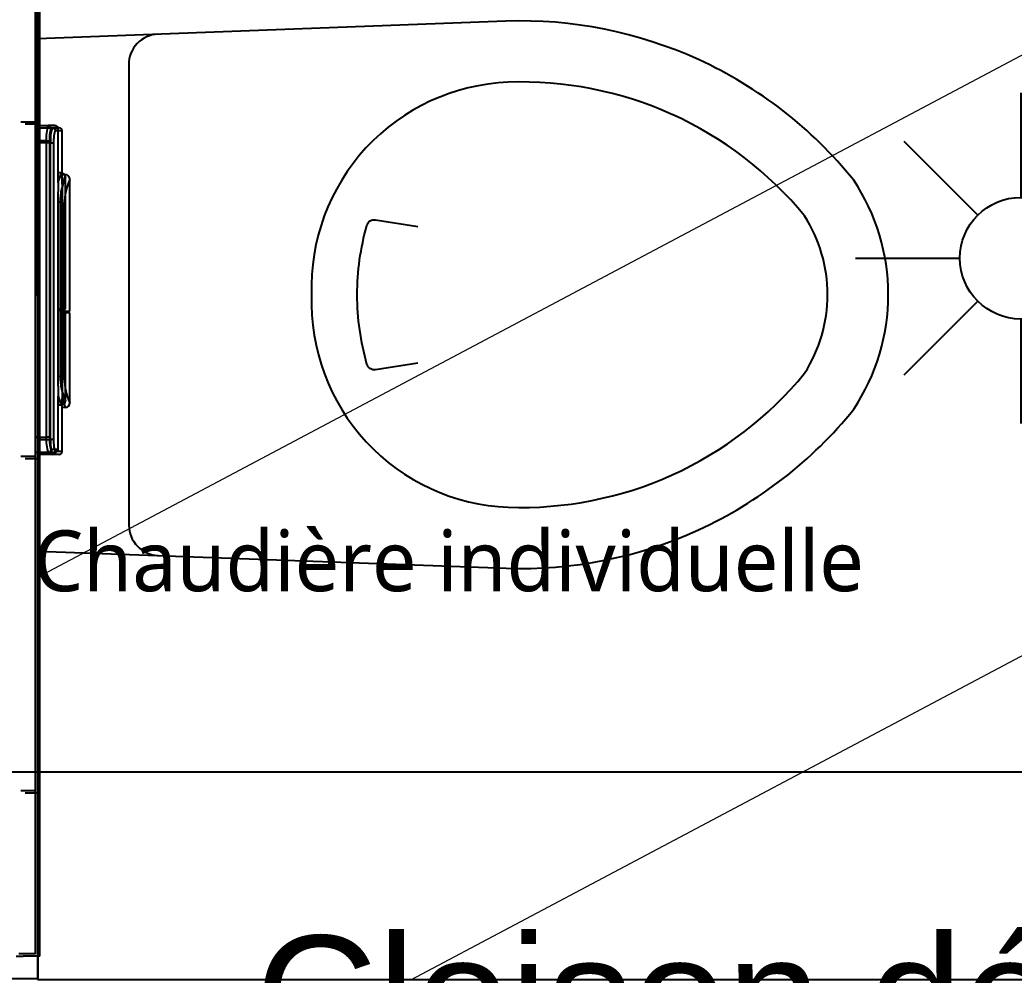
# Model space of a CAD drawing. Header units: millimetres. Extents: x 522027 to 600964, y -380282 to -298602.
# Drawn here: x 584114 to 584769, y -345127 to -344499 of the extents above; entities that cross this region are included whole.
import ezdxf

# ---------------------------------------------------------------- set-up
doc = ezdxf.new("R2010")
doc.units = ezdxf.units.MM
doc.set_wipeout_variables(frame=1)
doc.layers.add('faux plafond', color=9, linetype='Continuous', lineweight=15)
doc.layers.add('prlm-ELEC-CFO', color=1, linetype='Continuous', lineweight=25)
doc.layers.add('prlm-CHAUFF', color=4, linetype='Continuous')
doc.layers.add('prlm-MOD', color=64, linetype='Continuous')
doc.styles.add('Arial', font='arial.ttf')
doc.styles.add('prlm-chauff', font='trebucbi.ttf', dxfattribs={"height": 18})

# ---------------------------------------------------------------- blocks, each defined once
blk = doc.blocks.new('MTI900_Alu_390')
at = {"layer": 'prlm-MOD', "color": 1, "linetype": 'Continuous'}
for p, q in [((-4.375, -3.747), (-4.375, -3.792)), ((-4.375, -3.902), (-4.375, -3.792)), ((-4.375, -3.902), (4.375, -3.902)), ((-1.075, -3.9853), (-1.075, -3.902)), ((-0.975, -3.902), (-0.975, -3.973)), ((0.975, -3.973), (0.975, -3.902)), ((1.075, -3.902), (1.075, -3.9853)), ((-1.075, -4.03), (-1.075, -3.9853)), ((-0.975, -3.973), (0.975, -3.973)), ((-0.975, -3.9928), (-0.975, -3.973)), ((0.975, -3.973), (0.975, -3.9928)), ((1.075, -4.03), (1.075, -3.9853)), ((-1.055, -4.05), (-1.055, -4.0051)), ((-1.055, -4.05), (-0.706, -4.05)), ((0.975, -3.9928), (-0.975, -3.9928)), ((-0.765, -4.07), (-0.765, -4.05)), ((0.576, -4.0497), (-0.576, -4.0497)), ((-0.574, -4.0497), (-0.574, -4.0634)), ((-0.1416, -4.0634), (-0.1416, -4.0497)), ((-0.1307, -4.0497), (-0.1307, -4.0634)), ((0.574, -4.0497), (0.574, -4.0634)), ((0.7037, -4.05), (1.055, -4.05)), ((0.765, -4.07), (0.765, -4.05)), ((1.055, -4.05), (1.055, -4.0051)), ((-0.735, -4.1), (-0.735, -4.1)), ((-0.735, -4.1), (-0.1416, -4.1)), ((-0.1416, -4.0634), (-0.574, -4.0634)), ((-0.1416, -4.1), (-0.1416, -4.0634)), ((0.574, -4.0634), (-0.1307, -4.0634)), ((-0.1307, -4.0634), (-0.1307, -4.1)), ((-0.1307, -4.1), (0.735, -4.1)), ((0.735, -4.1), (0.735, -4.1))]:
    blk.add_line(p, q, dxfattribs=at)
at = {"layer": 'prlm-MOD', "color": 1, "ltscale": 50}
for points in [[(-3.3, -3.8058), (-3.3, -3.902)], [(-1.1, -3.8058), (-1.1, -3.902)], [(1.1, -3.8058), (1.1, -3.902)]]:
    blk.add_lwpolyline(points, dxfattribs=at)
at = {"layer": 'prlm-MOD', "color": 1, "linetype": 'Continuous'}
for centre, radius, start, end in [((-0.9965, -4.212), 0.2399, 84.86995, 109.10907), ((0.9987, -4.1937), 0.2219, 69.89148, 96.1295), ((-1.055, -4.03), 0.02, 180, 270), ((-0.5689, -4.6164), 0.5805, 102.58374, 109.74123), ((0.5693, -4.6145), 0.5786, 70.22595, 77.40425), ((1.055, -4.03), 0.02, 270, 0), ((-0.735, -4.07), 0.03, 180, 270), ((-0.5689, -4.4578), 0.3944, 90.7355, 114.8981), ((0.5685, -4.4598), 0.3964, 65.16337, 89.20304), ((0.735, -4.07), 0.03, 270, 0)]:
    blk.add_arc(centre, radius, start, end, dxfattribs=at)
for centre, major_axis, start_param, end_param in [((-1.055, -3.9853), (0.02, 0), 3.141593, 4.712389), ((1.055, -3.9853), (-0.02, 0), 1.570796, 3.141593)]:
    blk.add_ellipse(centre, major_axis=major_axis, ratio=0.989815, start_param=start_param, end_param=end_param, dxfattribs=at)
for points, knots in [([(-0.975, -3.9928), (-0.9803, -3.9928), (-0.9856, -3.9929), (-0.996, -3.9932), (-1.0011, -3.9934), (-1.0083, -3.9939), (-1.0107, -3.9941), (-1.0153, -3.9945), (-1.0176, -3.9947), (-1.0241, -3.9955), (-1.0281, -3.996), (-1.0355, -3.9972), (-1.0388, -3.9978), (-1.0446, -3.9991), (-1.047, -3.9998), (-1.05, -4.0009), (-1.0509, -4.0013), (-1.0524, -4.0021), (-1.053, -4.0024), (-1.0545, -4.0036), (-1.055, -4.0043), (-1.055, -4.0051)], [0, 0, 0, 0, 0.125, 0.125, 0.25, 0.25, 0.3125, 0.3125, 0.375, 0.375, 0.5, 0.5, 0.625, 0.625, 0.75, 0.75, 0.8125, 0.8125, 0.875, 0.875, 1, 1, 1, 1]), ([(-0.576, -4.0497), (-0.5891, -4.0497), (-0.6021, -4.0497), (-0.6211, -4.0498), (-0.6274, -4.0498), (-0.6399, -4.0498), (-0.6461, -4.0498), (-0.6642, -4.0499), (-0.6756, -4.0499), (-0.6918, -4.05), (-0.6971, -4.05), (-0.7038, -4.05), (-0.7053, -4.05), (-0.7068, -4.05)], [0, 0, 0, 0, 0.125, 0.125, 0.1875, 0.1875, 0.25, 0.25, 0.375, 0.375, 0.4375, 0.4375, 0.4568651, 0.4568651, 0.4568651, 0.4568651]), ([(0.7055, -4.05), (0.6995, -4.05), (0.6933, -4.05), (0.6813, -4.05), (0.6756, -4.0499), (0.6642, -4.0499), (0.6524, -4.0499), (0.6402, -4.0498), (0.6278, -4.0498), (0.6214, -4.0498), (0.6021, -4.0497), (0.5891, -4.0497), (0.576, -4.0497)], [0.5494968, 0.5494968, 0.5494968, 0.5494968, 0.625, 0.625, 0.6875, 0.6875, 0.75, 0.8125, 0.8125, 0.875, 0.875, 1, 1, 1, 1]), ([(1.055, -4.0051), (1.055, -4.0043), (1.0545, -4.0036), (1.053, -4.0024), (1.0523, -4.002), (1.0508, -4.0013), (1.0491, -4.0006), (1.0469, -3.9998), (1.0444, -3.9991), (1.0431, -3.9988), (1.0387, -3.9978), (1.0354, -3.9971), (1.0299, -3.9963), (1.028, -3.996), (1.0239, -3.9955), (1.0218, -3.9952), (1.0153, -3.9945), (1.0107, -3.9941), (1.0034, -3.9936), (1.0009, -3.9935), (0.9958, -3.9932), (0.9933, -3.9931), (0.9856, -3.9929), (0.9803, -3.9928), (0.975, -3.9928)], [0, 0, 0, 0, 0.125, 0.125, 0.1875, 0.1875, 0.25, 0.3125, 0.3125, 0.375, 0.375, 0.5, 0.5, 0.5625, 0.5625, 0.625, 0.625, 0.75, 0.75, 0.8125, 0.8125, 0.875, 0.875, 1, 1, 1, 1])]:
    blk.add_open_spline(points, degree=3, knots=knots, dxfattribs=at)
blk = doc.blocks.new('xi.SPOT')
at = {"color": 0, "lineweight": 5}
blk.add_wipeout([(-4, 0), (-2.828, -2.828), (0, -4), (2.828, -2.828), (4, 0), (2.828, 2.828), (0, 4), (-2.828, 2.828)], dxfattribs=at).dxf.layer = 'prlm-ELEC-CFO'
at = {"layer": 'prlm-ELEC-CFO', "color": 0, "linetype": 'ByBlock', "lineweight": -2, "flags": 128}
for points in [[(0, 10.878), (0, 4)], [(-7.692, 7.692), (-2.828, 2.828)], [(7.692, 7.692), (2.828, 2.828)], [(-10.878, 0), (-4, 0)], [(4, 0), (10.878, 0)], [(-2.828, -2.828), (-7.692, -7.692)], [(2.828, -2.828), (7.692, -7.692)], [(0, -4), (0, -10.878)]]:
    blk.add_lwpolyline(points, dxfattribs=at)
at = {"layer": 'prlm-ELEC-CFO', "color": 0, "linetype": 'ByBlock', "lineweight": -2}
blk.add_circle((0, 0), 4, dxfattribs=at)

msp = doc.modelspace()

# ---------------------------------------------------------------- hatches: boundary and pattern name
at = {"layer": 'faux plafond'}
h = msp.add_hatch(dxfattribs=at)
h.set_pattern_fill('BA 13', color=256, scale=10, angle=-10.7236, style=0, pattern_type=2)
h.set_pattern_definition([(207.93621, (505019.33, 142779.7), (-142.2261, 319.79952), [])])
h.paths.add_polyline_path([(585456.2, -345130.58), (584126.04, -345130.52), (584125.42, -344230.58), (587117.2, -344229.07), (587117.2, -345045.59), (587445.78, -345045.59), (587445.73, -345719.17), (586768.39, -345719.17), (586768.19, -347550.52), (585456.2, -347550.52)])

# ---------------------------------------------------------------- linework, layer by layer
at = {"flags": 128}
msp.add_lwpolyline([(584125.73, -344229.92), (584125.73, -345129.92), (584095.73, -345129.92), (584095.73, -344229.92)], close=True, dxfattribs=at)
at = {"ltscale": 50.8, "flags": 128}
msp.add_lwpolyline([(585456.2, -345130.58), (584126.04, -345130.52), (584125.42, -344230.58), (587117.2, -344229.07), (587117.2, -345045.59), (587445.78, -345045.59), (587445.73, -345719.17), (586768.39, -345719.17), (586768.19, -347550.52), (585456.2, -347550.52)], close=True, dxfattribs=at)
at = {"flags": 128}
for points in [[(584125.66, -344511.37), (584125.8, -344848.47), (584434.11, -344859.74, 0.116334), (584560.9, -344834.39, 0.116144), (584662.97, -344755.15, 0.147727), (584685.73, -344679.64, 0.147725), (584662.95, -344604.32), (584662.9, -344604.25, 0.11673), (584560.77, -344525.09, 0.115952), (584433.96, -344499.74)], [(584306.13, -344679.8), (584306.13, -344679.94, 0.197992), (584341.97, -344776.48, 0.198081), (584435.59, -344819.64, 0.114919), (584543.38, -344798.3), (584543.45, -344798.27, 0.115526), (584630.66, -344731.46, 0.142778), (584645.73, -344679.66, 0.142778), (584630.61, -344627.86, 0.114832), (584543.46, -344561.18), (584543.28, -344561.1, 0.115368), (584435.48, -344539.94, 0.198081), (584341.89, -344583.18, 0.198023), (584306.13, -344679.8)]]:
    msp.add_lwpolyline(points, format="xyb", close=True, dxfattribs=at)
for points in [[(584204.96, -344508.34), (584204.92, -344508.34, 0.193855), (584191.27, -344514.44), (584191.17, -344514.54, 0.192143), (584185.67, -344528.35), (584185.8, -344831.35), (584185.8, -344831.38, 0.194357), (584191.4, -344845.24, 0.193855), (584205.06, -344851.34), (584205.11, -344851.34)], [(584376.05, -344724.77), (584348.15, -344729.18, -0.192032), (584344.67, -344728.39), (584344.65, -344728.38), (584344.64, -344728.37, -0.187463), (584342.55, -344725.58, -0.069687), (584336.13, -344679.89), (584336.13, -344679.78, -0.069688), (584342.51, -344634.08, -0.17618), (584344.55, -344631.22), (584344.61, -344631.18, -0.18073), (584348.08, -344630.47), (584348.11, -344630.48), (584376.02, -344634.77)]]:
    msp.add_lwpolyline(points, format="xyb", dxfattribs=at)
at = {"layer": 'prlm-CHAUFF', "ltscale": 50}
msp.add_line((586685.14, -344993.98), (584065.16, -344993.99), dxfattribs=at)
at = {"layer": 'prlm-MOD'}
for p, q in [((584124.35, -345113.49), (584124.35, -344238.49)), ((584124.35, -344568.49), (584132.68, -344568.49)), ((584137.15, -344568.49), (584132.68, -344568.49)), ((584139.15, -344570.49), (584134.66, -344570.49)), ((584139.15, -344605.62), (584139.15, -344570.49)), ((584131.46, -344578.49), (584124.35, -344578.49)), ((584131.46, -344773.49), (584131.46, -344578.49)), ((584131.46, -344578.49), (584133.43, -344578.49)), ((584133.43, -344578.49), (584133.43, -344773.49)), ((584141.15, -344599.49), (584139.15, -344599.49)), ((584144.15, -344602.49), (584144.15, -344602.49)), ((584144.15, -344689.06), (584144.15, -344602.49)), ((584139.13, -344618.39), (584139.13, -344733.59)), ((584139.13, -344618.59), (584140.49, -344618.59)), ((584140.49, -344618.59), (584140.49, -344689.06)), ((584139.13, -344689.06), (584140.49, -344689.06)), ((584140.49, -344690.15), (584139.13, -344690.15)), ((584140.49, -344689.06), (584144.15, -344689.06)), ((584140.49, -344690.15), (584140.49, -344733.39)), ((584144.15, -344690.15), (584140.49, -344690.15)), ((584144.15, -344749.49), (584144.15, -344690.15)), ((584139.13, -344733.39), (584140.49, -344733.39)), ((584139.15, -344781.49), (584139.15, -344746.59)), ((584144.15, -344749.49), (584144.15, -344749.49)), ((584141.15, -344752.49), (584139.15, -344752.49)), ((584124.35, -344773.49), (584131.46, -344773.49)), ((584133.43, -344773.49), (584131.46, -344773.49)), ((584139.15, -344781.49), (584134.66, -344781.49)), ((584132.68, -344783.49), (584124.35, -344783.49)), ((584137.15, -344783.49), (584132.68, -344783.49)), ((584124.35, -345113.49), (584113.35, -345113.49))]:
    msp.add_line(p, q, dxfattribs=at)
at = {"layer": 'prlm-MOD', "ltscale": 50}
for p, q in [((584114.73, -344565.99), (584124.35, -344565.99)), ((584114.73, -344785.99), (584124.35, -344785.99)), ((584114.73, -345005.99), (584124.35, -345005.99))]:
    msp.add_line(p, q, dxfattribs=at)
at = {"layer": 'prlm-MOD'}
for centre, radius, start, end in [((584153.52, -344576.12), 22.19, 159.89137, 186.12939), ((584137.15, -344570.49), 2, 359.99988, 89.99988), ((584195.6, -344619.07), 57.86, 160.22583, 167.40413), ((584141.15, -344602.49), 3, 359.99988, 89.99988), ((584180.13, -344619.14), 39.64, 155.16325, 179.20293), ((584179.93, -344732.88), 39.44, 180.73538, 204.89798), ((584195.8, -344732.88), 58.05, 192.58363, 199.74112), ((584141.15, -344749.49), 3, 269.99988, 359.99988), ((584155.35, -344775.64), 23.99, 174.86983, 199.10895), ((584137.15, -344781.49), 2, 269.99988, 359.99988)]:
    msp.add_arc(centre, radius, start, end, dxfattribs=at)
for centre, major_axis, start_param, end_param in [((584132.68, -344570.49), (0, -2), 1.570796, 3.141593), ((584132.68, -344781.49), (0, 2), 3.141593, 4.712389)]:
    msp.add_ellipse(centre, major_axis=major_axis, ratio=0.989815, start_param=start_param, end_param=end_param, dxfattribs=at)
for points, knots in [([(584134.66, -344570.49), (584134.59, -344570.49), (584134.51, -344570.54), (584134.4, -344570.69), (584134.36, -344570.76), (584134.28, -344570.91), (584134.21, -344571.08), (584134.14, -344571.3), (584134.07, -344571.55), (584134.03, -344571.68), (584133.93, -344572.12), (584133.87, -344572.45), (584133.78, -344573), (584133.75, -344573.19), (584133.7, -344573.6), (584133.67, -344573.81), (584133.6, -344574.46), (584133.56, -344574.92), (584133.51, -344575.65), (584133.5, -344575.9), (584133.47, -344576.41), (584133.46, -344576.66), (584133.44, -344577.44), (584133.43, -344577.96), (584133.43, -344578.49)], [0, 0, 0, 0, 0.125, 0.125, 0.1875, 0.1875, 0.25, 0.3125, 0.3125, 0.375, 0.375, 0.5, 0.5, 0.5625, 0.5625, 0.625, 0.625, 0.75, 0.75, 0.8125, 0.8125, 0.875, 0.875, 1, 1, 1, 1]), ([(584139.15, -344605.44), (584139.15, -344606.04), (584139.15, -344606.66), (584139.15, -344607.86), (584139.15, -344608.43), (584139.14, -344609.57), (584139.14, -344610.75), (584139.14, -344611.97), (584139.13, -344613.21), (584139.13, -344613.85), (584139.13, -344615.78), (584139.13, -344617.08), (584139.13, -344618.39)], [0.5494968, 0.5494968, 0.5494968, 0.5494968, 0.625, 0.625, 0.6875, 0.6875, 0.75, 0.8125, 0.8125, 0.875, 0.875, 1, 1, 1, 1]), ([(584139.13, -344733.59), (584139.13, -344734.91), (584139.13, -344736.2), (584139.13, -344738.1), (584139.13, -344738.73), (584139.14, -344739.98), (584139.14, -344740.6), (584139.14, -344742.41), (584139.15, -344743.55), (584139.15, -344745.18), (584139.15, -344745.7), (584139.15, -344746.37), (584139.15, -344746.52), (584139.15, -344746.67)], [0, 0, 0, 0, 0.125, 0.125, 0.1875, 0.1875, 0.25, 0.25, 0.375, 0.375, 0.4375, 0.4375, 0.4568651, 0.4568651, 0.4568651, 0.4568651]), ([(584133.43, -344773.49), (584133.43, -344774.02), (584133.44, -344774.55), (584133.47, -344775.59), (584133.5, -344776.1), (584133.55, -344776.82), (584133.57, -344777.06), (584133.61, -344777.52), (584133.63, -344777.75), (584133.7, -344778.4), (584133.75, -344778.8), (584133.87, -344779.54), (584133.93, -344779.87), (584134.07, -344780.45), (584134.14, -344780.69), (584134.25, -344780.99), (584134.29, -344781.08), (584134.36, -344781.23), (584134.4, -344781.29), (584134.51, -344781.44), (584134.59, -344781.49), (584134.66, -344781.49)], [0, 0, 0, 0, 0.125, 0.125, 0.25, 0.25, 0.3125, 0.3125, 0.375, 0.375, 0.5, 0.5, 0.625, 0.625, 0.75, 0.75, 0.8125, 0.8125, 0.875, 0.875, 1, 1, 1, 1])]:
    msp.add_open_spline(points, degree=3, knots=knots, dxfattribs=at)

# ---------------------------------------------------------------- block references
at = {"layer": 'prlm-MOD', "xscale": 99.99999999999972, "yscale": 99.99999999999972, "zscale": 99.99999999999972, "rotation": 89.9998846602447}
msp.add_blockref('MTI900_Alu_390', (583736.92, -344677.42), dxfattribs=at)

# ---------------------------------------------------------------- texts
at = {"color": 1, "insert": (584762.77, -345101.45), "char_height": 80, "attachment_point": 2, "rotation": 359.99999, "line_spacing_factor": 0.834288, "style": 'Arial'}
msp.add_mtext('Cloison démontable', dxfattribs=at)
at = {"layer": 'prlm-CHAUFF', "style": 'prlm-chauff'}
msp.add_text('Chaudière individuelle', height=40, rotation=360, dxfattribs=at).set_placement((584122.88, -344874.85))

# ---------------------------------------------------------------- next in the draw order: block references
at = {"layer": 'prlm-ELEC-CFO', "xscale": 10, "yscale": 10, "zscale": 10}
msp.add_blockref('xi.SPOT', (584772.9, -344655.73), dxfattribs=at)

doc.saveas('drawing.dxf')
